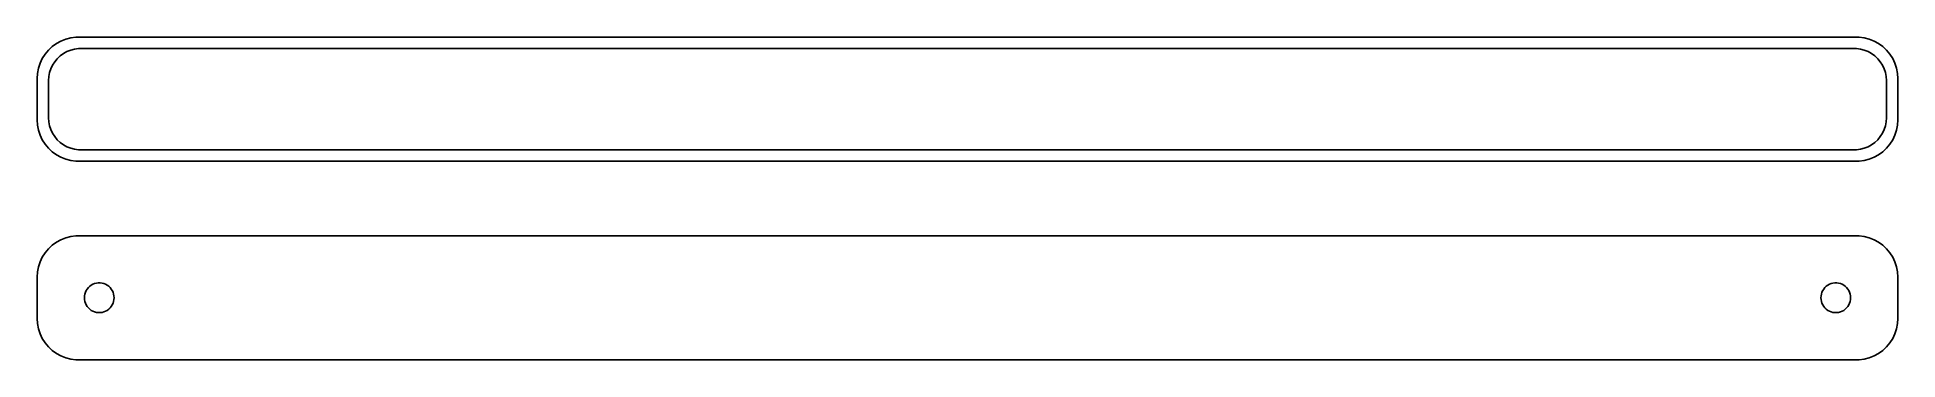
# Model space of a CAD drawing. Header units: metres. Extents: x -112 to 112, y 17 to 55.
import ezdxf

# ---------------------------------------------------------------- set-up
doc = ezdxf.new("R2010")
doc.units = ezdxf.units.M

msp = doc.modelspace()

# ---------------------------------------------------------------- linework, layer by layer
for p, q in [((-110.687, 54.3526), (-111.145, 53.9227)), ((-110.179, 54.7216), (-110.687, 54.3526)), ((-109.629, 55.0241), (-110.179, 54.7216)), ((-109.045, 55.2553), (-109.629, 55.0241)), ((-108.437, 55.4114), (-109.045, 55.2553)), ((-108.446, 53.9301), (-107.975, 54.0509)), ((-107.814, 55.4901), (-108.437, 55.4114)), ((-107.975, 54.0509), (-107.493, 54.1118)), ((107.814, 55.4901), (-107.814, 55.4901)), ((-107.493, 54.1118), (107.493, 54.1118)), ((107.493, 54.1118), (107.975, 54.0509)), ((108.437, 55.4114), (107.814, 55.4901)), ((107.975, 54.0509), (108.446, 53.9301)), ((109.045, 55.2553), (108.437, 55.4114)), ((109.629, 55.0241), (109.045, 55.2553)), ((110.179, 54.7216), (109.629, 55.0241)), ((110.687, 54.3526), (110.179, 54.7216)), ((111.145, 53.9227), (110.687, 54.3526)), ((-112.149, 52.3406), (-112.343, 51.7434)), ((-111.882, 52.9088), (-112.149, 52.3406)), ((-111.545, 53.4389), (-111.882, 52.9088)), ((-111.145, 53.9227), (-111.545, 53.4389)), ((-110.848, 51.6744), (-110.641, 52.1141)), ((-110.641, 52.1141), (-110.38, 52.5244)), ((-110.38, 52.5244), (-110.071, 52.8988)), ((-110.071, 52.8988), (-109.716, 53.2315)), ((-109.716, 53.2315), (-109.323, 53.5171)), ((-109.323, 53.5171), (-108.898, 53.7512)), ((-108.898, 53.7512), (-108.446, 53.9301)), ((108.446, 53.9301), (108.898, 53.7512)), ((108.898, 53.7512), (109.323, 53.5171)), ((109.323, 53.5171), (109.716, 53.2315)), ((109.716, 53.2315), (110.071, 52.8988)), ((110.071, 52.8988), (110.38, 52.5244)), ((110.38, 52.5244), (110.641, 52.1141)), ((110.641, 52.1141), (110.848, 51.6744)), ((111.545, 53.4389), (111.145, 53.9227)), ((111.882, 52.9088), (111.545, 53.4389)), ((112.149, 52.3406), (111.882, 52.9088)), ((112.343, 51.7434), (112.149, 52.3406)), ((-112.461, 51.1267), (-112.5, 50.5)), ((-112.5, 50.5), (-112.5, 45.5)), ((-112.343, 51.7434), (-112.461, 51.1267)), ((-111.119, 50.25), (-111.089, 50.735)), ((-111.119, 45.75), (-111.119, 50.25)), ((-111.089, 50.735), (-110.998, 51.2123)), ((-110.998, 51.2123), (-110.848, 51.6744)), ((110.848, 51.6744), (110.998, 51.2123)), ((110.998, 51.2123), (111.089, 50.735)), ((111.089, 50.735), (111.119, 50.25)), ((111.119, 50.25), (111.119, 45.75)), ((112.461, 51.1267), (112.343, 51.7434)), ((112.5, 50.5), (112.461, 51.1267)), ((112.5, 45.5), (112.5, 50.5)), ((-112.5, 45.5), (-112.461, 44.8733)), ((-111.089, 45.265), (-111.119, 45.75)), ((-110.998, 44.7877), (-111.089, 45.265)), ((111.089, 45.265), (110.998, 44.7877)), ((111.119, 45.75), (111.089, 45.265)), ((112.461, 44.8733), (112.5, 45.5)), ((-112.461, 44.8733), (-112.343, 44.2566)), ((-112.343, 44.2566), (-112.149, 43.6594)), ((-112.149, 43.6594), (-111.882, 43.0912)), ((-111.882, 43.0912), (-111.545, 42.5611)), ((-110.848, 44.3256), (-110.998, 44.7877)), ((-110.641, 43.8859), (-110.848, 44.3256)), ((-110.38, 43.4756), (-110.641, 43.8859)), ((-110.071, 43.1012), (-110.38, 43.4756)), ((-109.716, 42.7685), (-110.071, 43.1012)), ((-109.323, 42.4829), (-109.716, 42.7685)), ((109.716, 42.7685), (109.323, 42.4829)), ((110.071, 43.1012), (109.716, 42.7685)), ((110.38, 43.4756), (110.071, 43.1012)), ((110.641, 43.8859), (110.38, 43.4756)), ((110.848, 44.3256), (110.641, 43.8859)), ((110.998, 44.7877), (110.848, 44.3256)), ((111.545, 42.5611), (111.882, 43.0912)), ((111.882, 43.0912), (112.149, 43.6594)), ((112.149, 43.6594), (112.343, 44.2566)), ((112.343, 44.2566), (112.461, 44.8733)), ((-111.545, 42.5611), (-111.145, 42.0773)), ((-111.145, 42.0773), (-110.687, 41.6474)), ((-110.687, 41.6474), (-110.179, 41.2784)), ((-110.179, 41.2784), (-109.629, 40.9759)), ((-109.629, 40.9759), (-109.045, 40.7447)), ((-108.898, 42.2488), (-109.323, 42.4829)), ((-109.045, 40.7447), (-108.437, 40.5886)), ((-108.446, 42.0699), (-108.898, 42.2488)), ((-107.975, 41.9491), (-108.446, 42.0699)), ((-108.437, 40.5886), (-107.814, 40.5099)), ((-107.493, 41.8882), (-107.975, 41.9491)), ((-107.814, 40.5099), (107.814, 40.5099)), ((107.493, 41.8882), (-107.493, 41.8882)), ((107.975, 41.9491), (107.493, 41.8882)), ((107.814, 40.5099), (108.437, 40.5886)), ((108.446, 42.0699), (107.975, 41.9491)), ((108.437, 40.5886), (109.045, 40.7447)), ((108.898, 42.2488), (108.446, 42.0699)), ((109.323, 42.4829), (108.898, 42.2488)), ((109.045, 40.7447), (109.629, 40.9759)), ((109.629, 40.9759), (110.179, 41.2784)), ((110.179, 41.2784), (110.687, 41.6474)), ((110.687, 41.6474), (111.145, 42.0773)), ((111.145, 42.0773), (111.545, 42.5611)), ((-111.545, 29.4389), (-111.882, 28.9088)), ((-111.145, 29.9227), (-111.545, 29.4389)), ((-110.687, 30.3526), (-111.145, 29.9227)), ((-110.179, 30.7216), (-110.687, 30.3526)), ((-109.629, 31.0241), (-110.179, 30.7216)), ((-109.045, 31.2553), (-109.629, 31.0241)), ((-108.437, 31.4114), (-109.045, 31.2553)), ((-107.814, 31.4901), (-108.437, 31.4114)), ((107.814, 31.4901), (-107.814, 31.4901)), ((108.437, 31.4114), (107.814, 31.4901)), ((109.045, 31.2553), (108.437, 31.4114)), ((109.629, 31.0241), (109.045, 31.2553)), ((110.179, 30.7216), (109.629, 31.0241)), ((110.687, 30.3526), (110.179, 30.7216)), ((111.145, 29.9227), (110.687, 30.3526)), ((111.545, 29.4389), (111.145, 29.9227)), ((111.882, 28.9088), (111.545, 29.4389)), ((-112.461, 27.1267), (-112.5, 26.5)), ((-112.343, 27.7434), (-112.461, 27.1267)), ((-112.149, 28.3406), (-112.343, 27.7434)), ((-111.882, 28.9088), (-112.149, 28.3406)), ((112.149, 28.3406), (111.882, 28.9088)), ((112.343, 27.7434), (112.149, 28.3406)), ((112.461, 27.1267), (112.343, 27.7434)), ((112.5, 26.5), (112.461, 27.1267)), ((-112.5, 26.5), (-112.5, 21.5)), ((-106.674, 24.6626), (-106.577, 24.8671)), ((-106.577, 24.8671), (-106.456, 25.058)), ((-106.456, 25.058), (-106.312, 25.2322)), ((-106.312, 25.2322), (-106.147, 25.3869)), ((-106.147, 25.3869), (-105.964, 25.5198)), ((-105.964, 25.5198), (-105.766, 25.6287)), ((-105.766, 25.6287), (-105.556, 25.7119)), ((-105.556, 25.7119), (-105.337, 25.7681)), ((-105.337, 25.7681), (-105.113, 25.7964)), ((-105.113, 25.7964), (-104.887, 25.7964)), ((-104.887, 25.7964), (-104.663, 25.7681)), ((-104.663, 25.7681), (-104.444, 25.7119)), ((-104.444, 25.7119), (-104.234, 25.6287)), ((-104.234, 25.6287), (-104.036, 25.5198)), ((-104.036, 25.5198), (-103.853, 25.3869)), ((-103.853, 25.3869), (-103.688, 25.2322)), ((-103.688, 25.2322), (-103.544, 25.058)), ((-103.544, 25.058), (-103.423, 24.8671)), ((-103.423, 24.8671), (-103.326, 24.6626)), ((103.326, 24.6626), (103.423, 24.8671)), ((103.423, 24.8671), (103.544, 25.058)), ((103.544, 25.058), (103.688, 25.2322)), ((103.688, 25.2322), (103.853, 25.3869)), ((103.853, 25.3869), (104.036, 25.5198)), ((104.036, 25.5198), (104.234, 25.6287)), ((104.234, 25.6287), (104.444, 25.7119)), ((104.444, 25.7119), (104.663, 25.7681)), ((104.663, 25.7681), (104.887, 25.7964)), ((104.887, 25.7964), (105.113, 25.7964)), ((105.113, 25.7964), (105.337, 25.7681)), ((105.337, 25.7681), (105.556, 25.7119)), ((105.556, 25.7119), (105.766, 25.6287)), ((105.766, 25.6287), (105.964, 25.5198)), ((105.964, 25.5198), (106.147, 25.3869)), ((106.147, 25.3869), (106.312, 25.2322)), ((106.312, 25.2322), (106.456, 25.058)), ((106.456, 25.058), (106.577, 24.8671)), ((106.577, 24.8671), (106.674, 24.6626)), ((112.5, 21.5), (112.5, 26.5)), ((-106.8, 24), (-106.786, 24.2256)), ((-106.786, 23.7744), (-106.8, 24)), ((-106.786, 24.2256), (-106.743, 24.4476)), ((-106.743, 23.5524), (-106.786, 23.7744)), ((-106.743, 24.4476), (-106.674, 24.6626)), ((-106.674, 23.3374), (-106.743, 23.5524)), ((-106.577, 23.1329), (-106.674, 23.3374)), ((-106.456, 22.942), (-106.577, 23.1329)), ((-106.312, 22.7678), (-106.456, 22.942)), ((-106.147, 22.6131), (-106.312, 22.7678)), ((-105.964, 22.4802), (-106.147, 22.6131)), ((-103.853, 22.6131), (-104.036, 22.4802)), ((-103.688, 22.7678), (-103.853, 22.6131)), ((-103.544, 22.942), (-103.688, 22.7678)), ((-103.423, 23.1329), (-103.544, 22.942)), ((-103.326, 23.3374), (-103.423, 23.1329)), ((-103.326, 24.6626), (-103.257, 24.4476)), ((-103.257, 23.5524), (-103.326, 23.3374)), ((-103.257, 24.4476), (-103.214, 24.2256)), ((-103.214, 23.7744), (-103.257, 23.5524)), ((-103.214, 24.2256), (-103.2, 24)), ((-103.2, 24), (-103.214, 23.7744)), ((103.2, 24), (103.214, 24.2256)), ((103.214, 23.7744), (103.2, 24)), ((103.214, 24.2256), (103.257, 24.4476)), ((103.257, 23.5524), (103.214, 23.7744)), ((103.257, 24.4476), (103.326, 24.6626)), ((103.326, 23.3374), (103.257, 23.5524)), ((103.423, 23.1329), (103.326, 23.3374)), ((103.544, 22.942), (103.423, 23.1329)), ((103.688, 22.7678), (103.544, 22.942)), ((103.853, 22.6131), (103.688, 22.7678)), ((104.036, 22.4802), (103.853, 22.6131)), ((106.147, 22.6131), (105.964, 22.4802)), ((106.312, 22.7678), (106.147, 22.6131)), ((106.456, 22.942), (106.312, 22.7678)), ((106.577, 23.1329), (106.456, 22.942)), ((106.674, 23.3374), (106.577, 23.1329)), ((106.674, 24.6626), (106.743, 24.4476)), ((106.743, 23.5524), (106.674, 23.3374)), ((106.743, 24.4476), (106.786, 24.2256)), ((106.786, 23.7744), (106.743, 23.5524)), ((106.786, 24.2256), (106.8, 24)), ((106.8, 24), (106.786, 23.7744)), ((-112.5, 21.5), (-112.461, 20.8733)), ((-112.461, 20.8733), (-112.343, 20.2566)), ((-112.343, 20.2566), (-112.149, 19.6594)), ((-105.766, 22.3713), (-105.964, 22.4802)), ((-105.556, 22.2881), (-105.766, 22.3713)), ((-105.337, 22.2319), (-105.556, 22.2881)), ((-105.113, 22.2036), (-105.337, 22.2319)), ((-104.887, 22.2036), (-105.113, 22.2036)), ((-104.663, 22.2319), (-104.887, 22.2036)), ((-104.444, 22.2881), (-104.663, 22.2319)), ((-104.234, 22.3713), (-104.444, 22.2881)), ((-104.036, 22.4802), (-104.234, 22.3713)), ((104.234, 22.3713), (104.036, 22.4802)), ((104.444, 22.2881), (104.234, 22.3713)), ((104.663, 22.2319), (104.444, 22.2881)), ((104.887, 22.2036), (104.663, 22.2319)), ((105.113, 22.2036), (104.887, 22.2036)), ((105.337, 22.2319), (105.113, 22.2036)), ((105.556, 22.2881), (105.337, 22.2319)), ((105.766, 22.3713), (105.556, 22.2881)), ((105.964, 22.4802), (105.766, 22.3713)), ((112.149, 19.6594), (112.343, 20.2566)), ((112.343, 20.2566), (112.461, 20.8733)), ((112.461, 20.8733), (112.5, 21.5)), ((-112.149, 19.6594), (-111.882, 19.0912)), ((-111.882, 19.0912), (-111.545, 18.5611)), ((-111.545, 18.5611), (-111.145, 18.0773)), ((-111.145, 18.0773), (-110.687, 17.6474)), ((110.687, 17.6474), (111.145, 18.0773)), ((111.145, 18.0773), (111.545, 18.5611)), ((111.545, 18.5611), (111.882, 19.0912)), ((111.882, 19.0912), (112.149, 19.6594)), ((-110.687, 17.6474), (-110.179, 17.2784)), ((-110.179, 17.2784), (-109.629, 16.9759)), ((-109.629, 16.9759), (-109.045, 16.7447)), ((-109.045, 16.7447), (-108.437, 16.5886)), ((-108.437, 16.5886), (-107.814, 16.5099)), ((-107.814, 16.5099), (107.814, 16.5099)), ((107.814, 16.5099), (108.437, 16.5886)), ((108.437, 16.5886), (109.045, 16.7447)), ((109.045, 16.7447), (109.629, 16.9759)), ((109.629, 16.9759), (110.179, 17.2784)), ((110.179, 17.2784), (110.687, 17.6474))]:
    msp.add_line(p, q)

doc.saveas('drawing.dxf')
